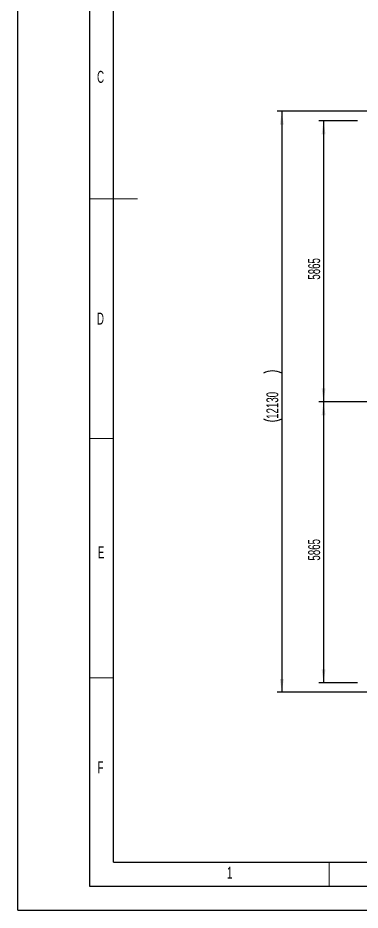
# Paper-space layout 'Sheet2' of a CAD drawing. Header units: millimetres. Extents: x 0 to 420, y 0 to 300.
# Drawn here: x 0 to 71.5, y 0 to 186.3 of the extents above; entities that cross this region are included whole.
import ezdxf

# ---------------------------------------------------------------- set-up
doc = ezdxf.new("R2010")
doc.units = ezdxf.units.MM
doc.layers.add('BORDER', color=7, linetype='Continuous')
doc.layers.add('DIMS', color=7, linetype='Continuous')
doc.styles.add('SLDTEXTSTYLE0', font='TXT', dxfattribs={"width": 0.605})
doc.dimstyles.new('SLDDIMSTYLE2', dxfattribs={"dimtxt": 2.5, "dimasz": 2.8, "dimexe": 0, "dimexo": 0.0625, "dimtad": 1, "dimdec": 0, "dimlfac": 100, "dimrnd": 1e-09, "dimzin": 12, "dimdsep": 46, "dimtxsty": 'SLDTEXTSTYLE0', "dimsah": 1, "dimcen": 0.09, "dimadec": 0, "dimazin": 3, "dimtfac": 1, "dimtdec": 0, "dimtofl": 0, "dimtmove": 0, "dimatfit": 3, "dimfxl": 1, "dimfrac": 2, "dimtolj": 1, "dimtzin": 12, "dimarcsym": 0})

# ---------------------------------------------------------------- blocks, each defined once
blk = doc.blocks.new('_D_26')
at = {"layer": 'DIMS', "transparency": 16777216}
for p, q in [((95.37, 166.78), (54.14, 166.78)), ((55.14, 166.78), (55.14, 45.48)), ((95.37, 45.48), (54.14, 45.48))]:
    blk.add_line(p, q, dxfattribs=at)
for centre, start, end in [((53.22, 108.28), 63.4349, 116.5651), ((53.22, 106.4), 243.4349, 296.5651)]:
    blk.add_arc(centre, 4.29, start, end, dxfattribs=at)
for points in [[(55.14, 166.78), (54.74, 163.98), (55.54, 163.98)], [(55.14, 45.48), (55.54, 48.28), (54.74, 48.28)]]:
    blk.add_solid(points, dxfattribs=at)
at = {"layer": 'DIMS', "transparency": 16777216, "insert": (51.91, 102.57), "char_height": 2.5, "attachment_point": 1, "rotation": 90, "style": 'SLDTEXTSTYLE0'}
blk.add_mtext('12130', dxfattribs=at)
blk = doc.blocks.new('_D_27')
at = {"layer": 'DIMS', "transparency": 16777216}
for p, q in [((70.92, 164.78), (62.86, 164.78)), ((63.86, 164.78), (63.86, 106.13)), ((72.92, 106.13), (62.86, 106.13))]:
    blk.add_line(p, q, dxfattribs=at)
for points in [[(63.86, 164.78), (63.46, 161.98), (64.26, 161.98)], [(63.86, 106.13), (64.26, 108.93), (63.46, 108.93)]]:
    blk.add_solid(points, dxfattribs=at)
at = {"layer": 'DIMS', "transparency": 16777216, "insert": (60.64, 131.63), "char_height": 2.5, "attachment_point": 1, "rotation": 90, "style": 'SLDTEXTSTYLE0'}
blk.add_mtext('5865', dxfattribs=at)
blk = doc.blocks.new('_D_28')
at = {"layer": 'DIMS', "transparency": 16777216}
for p, q in [((72.92, 106.13), (62.86, 106.13)), ((63.86, 106.13), (63.86, 47.48)), ((70.92, 47.48), (62.86, 47.48))]:
    blk.add_line(p, q, dxfattribs=at)
for points in [[(63.86, 106.13), (63.46, 103.33), (64.26, 103.33)], [(63.86, 47.48), (64.26, 50.28), (63.46, 50.28)]]:
    blk.add_solid(points, dxfattribs=at)
at = {"layer": 'DIMS', "transparency": 16777216, "insert": (60.64, 72.98), "char_height": 2.5, "attachment_point": 1, "rotation": 90, "style": 'SLDTEXTSTYLE0'}
blk.add_mtext('5865', dxfattribs=at)

psp = doc.layouts.new('Sheet2')

# ---------------------------------------------------------------- linework, layer by layer
at = {"layer": 'BORDER'}
for p, q in [((0, 0), (0, 297)), ((15, 292), (15, 5)), ((15, 5), (415.1433025, 5)), ((0, 0), (420, 0))]:
    psp.add_line(p, q, dxfattribs=at)
at = {"layer": 'BORDER', "lineweight": 25}
for q in [(20, 287), (410, 10)]:
    psp.add_line((20, 10), q, dxfattribs=at)
at = {"layer": 'BORDER', "lineweight": 18}
for p, q in [((25, 148.5), (15, 148.5)), ((20, 98.5), (15, 98.5)), ((20, 48.5), (15, 48.5))]:
    psp.add_line(p, q, dxfattribs=at)
at = {"layer": 'BORDER', "color": 7, "linetype": 'Continuous', "lineweight": 18}
psp.add_line((65, 10), (65, 5), dxfattribs=at)

# ---------------------------------------------------------------- texts
at = {"layer": 'BORDER', "char_height": 2.5, "attachment_point": 1, "style": 'SLDTEXTSTYLE0'}
for s, insert in [('C', (16.5468506, 175.2205752)), ('D', (16.5308475, 124.7519666)), ('E', (16.7288645, 75.9345648)), ('F', (16.6559348, 31.0386248)), ('1', (43.69651, 9.0722711))]:
    psp.add_mtext(s, dxfattribs=dict(at, insert=insert))

# ---------------------------------------------------------------- dimensions: what is measured, and where the dimension line sits
at = {"layer": 'DIMS'}
dim = psp.add_linear_dim(base=(55.1361991, 45.4750691), p1=(96.3742195, 166.7750691), p2=(96.3742195, 45.4750691), angle=90, text='(<>)', dimstyle='SLDDIMSTYLE2', dxfattribs=at)
dim.commit()
dim.dimension.update_dxf_attribs({"geometry": '_D_26', "text_midpoint": (55.1361991, 107.3397236), "dimtype": 160})
for base, p1, p2, picture, middle in [((63.8615037, 106.1250691), (71.9215037, 164.7750691), (73.9215037, 106.1250691), '_D_27', (63.8615037, 135.4500691)), ((63.8615037, 47.4750691), (73.9215037, 106.1250691), (71.9215037, 47.4750691), '_D_28', (63.8615037, 76.8000691))]:
    dim = psp.add_linear_dim(base=base, p1=p1, p2=p2, angle=90, dimstyle='SLDDIMSTYLE2', dxfattribs=at)
    dim.commit()
    dim.dimension.update_dxf_attribs({"geometry": picture, "text_midpoint": middle, "dimtype": 160})

doc.saveas('drawing.dxf')
